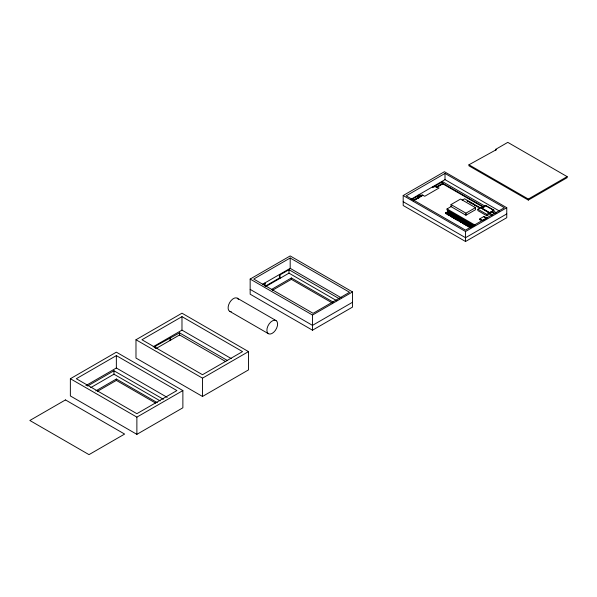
<?xml version="1.0" encoding="UTF-8"?>
<svg xmlns="http://www.w3.org/2000/svg" width="597" height="597" viewBox="0 0 597 597"><rect width="100%" height="100%" fill="white"/><g stroke="black" fill="none" stroke-linecap="round" stroke-linejoin="round"><path stroke-width="0.9" d="M135.982 339.753L181.981 313.194L248.501 351.603L248.501 369.901L202.502 396.46L135.982 358.058L135.982 339.753L202.502 378.155L248.501 351.603M70.364 378.722L116.355 352.163L182.876 390.572L182.876 407.788L136.877 434.347L70.364 395.945L70.364 378.722L136.877 417.124L182.876 390.572M181.981 316.641L141.952 339.753L202.502 374.715L242.531 351.603L181.981 316.641L181.981 330.119L231.233 358.558M116.355 355.611L76.326 378.722L136.877 413.684L176.906 390.572L116.355 355.611L116.355 368.006L167.22 397.378M250.158 279.053L290.187 255.941L352.528 291.933L352.528 307.089L312.5 330.201L250.158 294.202L250.158 279.053L312.5 315.044L352.528 291.933M290.187 258.001L253.74 279.053L313.097 313.321L349.551 292.276L290.187 258.001L290.187 268.337L341.185 297.776M403.191 195.517L444.422 171.72L506.763 207.711L506.763 217.696L465.541 241.501L403.191 205.502L403.191 195.517L465.541 231.509L506.763 207.711M445.011 173.436L406.176 195.861L465.541 230.129L504.375 207.711L445.011 173.436L445.011 179.637L499.562 211.129M85.931 385.572L116.355 368.006M153.16 346.76L181.981 330.119M495.831 149.265L507.793 142.362L567.15 176.63L567.15 177.667L528.315 200.085L468.951 165.817L468.951 164.787L496.428 149.608L495.831 149.265L495.831 150.302M155.108 348.051L155.108 346.327L179.593 332.88L227.405 360.484M262.456 284.351L290.187 268.337M87.513 386.043L113.967 370.767L163.377 399.289M154.205 347.536L155.698 346.67L155.698 348.394M262.859 284.806L265.105 283.508L265.105 286.09M265.292 286.157L279.418 278.001L279.418 274.553L280.015 274.896L288.993 269.717L339.2 298.701M410.93 199.316L445.011 179.637M412.005 199.391L418.736 195.503L418.736 198.256M484.861 206.084L442.631 181.704L433.653 186.891L433.056 186.548M156.347 348.364L179.593 334.947L225.815 361.625M413.191 200.353L422.795 194.809M436.355 186.98L442.75 183.286L483.891 207.04M413.766 200.435L422.586 195.346M437.019 187.01L442.631 183.772L483.891 207.592M413.191 200.905L422.78 195.368M436.355 187.533L442.75 183.839L442.75 183.286M90.722 387.632L113.967 374.207L160.19 400.893M265.889 286.5L288.993 273.157L336.805 300.761M95.781 390.908L116.355 379.028L157.354 402.699M271.598 289.403L291.381 277.978L333.178 302.112M97.363 391.371L116.355 380.408L155.75 403.147M272.389 290.321L291.381 279.359L332.38 303.03M451.033 204.562L460.578 199.047L475.488 207.659L475.488 209.726L465.944 215.233L451.033 206.629L451.033 204.562L465.944 213.166L475.488 207.659M474.205 225.673L447.019 209.98L447.019 208.943L451.81 206.174M462.197 200.182L464.593 198.794L480.585 208.032M445.705 212.89L448.683 211.166L449.28 211.51L449.28 212.196L446.302 213.92L445.705 212.89L446.302 213.92M445.705 213.577L449.28 211.51M447.198 213.748L450.175 212.025L450.772 212.368L450.772 213.062L447.795 214.778L447.198 213.748L447.795 214.778M447.198 214.435L450.772 212.368M448.683 214.607L451.668 212.89L452.265 213.233L452.265 213.92L449.28 215.644L448.683 214.607L449.28 215.644M448.683 215.301L452.265 213.233M450.175 215.472L453.16 213.748L453.757 214.092L453.757 214.778L450.772 216.502L450.175 215.472L450.772 216.502M450.175 216.159L453.757 214.092M451.668 216.33L454.653 214.607L455.25 214.957L455.25 215.644L452.265 217.368L451.668 216.33L452.265 217.368M451.668 217.017L455.25 214.957M453.16 217.196L456.145 215.472L456.742 215.815L456.742 216.502L453.757 218.226L453.16 217.196L453.757 218.226M453.16 217.883L456.742 215.815M454.653 218.054L457.638 216.33L458.235 216.674L458.235 217.368L455.25 219.084L454.653 218.054L455.25 219.084M454.653 218.741L458.235 216.674M456.145 218.912L459.13 217.196L459.72 217.539L459.72 218.226L456.742 219.95L456.145 218.912L456.742 219.95M456.145 219.606L459.72 217.539M457.638 219.778L460.615 218.054L461.212 218.398L461.212 219.084L458.235 220.808L457.638 219.778L458.235 220.808M457.638 220.465L461.212 218.398M477.869 209.219L480.846 207.495L489.794 212.659L489.794 214.039L486.816 215.763L477.869 210.592L477.869 209.219L486.816 214.383L486.816 215.763M459.13 220.636L462.108 218.912L462.705 219.256L462.705 219.95L459.72 221.674L459.13 220.636L459.72 221.674M481.294 208.069L485.764 205.487L493.891 210.174L489.421 213.039L481.294 208.069L492.577 214.957M481.294 208.346L485.764 205.764L493.891 210.457M459.13 221.323L462.705 219.256M460.615 221.494L463.6 219.778L464.197 220.121L464.197 220.808L461.212 222.532L460.615 221.494L461.212 222.532M460.615 222.188L464.197 220.121M462.108 222.36L465.093 220.636L465.69 220.98L465.69 221.674L462.705 223.39L462.108 222.36L462.705 223.39M462.108 223.047L465.69 220.98M463.6 223.218L466.585 221.494L467.182 221.845L467.182 222.532L464.197 224.256L463.6 223.218L464.197 224.256M463.6 223.912L467.182 221.845M465.093 224.084L468.078 222.36L468.675 222.703L468.675 223.39L465.69 225.114L465.093 224.084L465.69 225.114M465.093 224.77L468.675 222.703M466.585 224.942L469.57 223.218L470.16 223.562L470.16 224.256L467.182 225.972L466.585 224.942L467.182 225.972M466.585 225.629L470.16 223.562M486.816 214.383L493.891 210.174M479.876 218.8L484.055 216.39L487.033 218.114L482.861 220.524L479.876 218.8L479.876 219.487A0.843 0.485 -60 0 0 480.473 219.838M468.078 225.8L471.055 224.084L471.652 224.427L471.652 225.114L468.675 226.838L468.078 225.8L468.675 226.838M468.078 226.494L471.652 224.427M469.57 226.666L472.548 224.942L473.145 225.285L473.145 225.972L470.16 227.696L469.57 226.666L470.16 227.696M469.57 227.353L473.145 225.285M468.951 164.787L528.315 199.055L567.15 176.63M352.528 302.261L312.5 325.372L250.158 289.381M506.763 213.913L465.541 237.71L403.191 201.719M492.831 210.689L496.816 212.987M491.958 211.696L495.182 213.562M491.152 211.786L494.42 213.674M468.712 201.331L469.309 202.361M471.697 203.055L472.294 204.084M473.787 204.256L473.19 203.913L473.19 204.599M474.682 204.778L475.279 205.808L474.682 205.465M476.772 205.98L476.175 205.637L476.175 206.323M478.264 206.838L477.667 206.495L477.667 207.189M489.592 213.383L490.189 213.733M486.286 218.368L484.055 217.077L484.055 216.39M479.876 219.487L482.115 220.778M447.019 208.943L475.003 225.099M473.145 225.972L448.019 211.465L448.019 210.092M418.736 195.503L418.139 195.152L418.139 197.913M279.418 278.001L280.015 278.344L280.015 274.896M265.105 283.508L264.508 283.165L264.508 285.747M237.27 298.179L276.045 320.567A7.597 4.38 -60 0 1 273.642 332.328A7.597 4.38 -60 0 1 267.068 328.529A7.597 4.38 -60 0 1 276.045 320.567M229.681 311.328L268.456 333.716M155.108 346.327L155.698 346.67M419.213 196.876C416.43 193.928 423.661 195.152 424.766 196.264L439.086 187.995C437.377 187.54 433.75 185.473 432.683 187.667M528.315 199.055L528.315 200.085M491.682 215.278L491.085 214.248L491.085 214.935M479.749 208.39L479.152 207.36L479.152 208.047M472.548 224.942L472.548 225.629M471.055 224.084L471.055 224.77M470.802 203.226L470.205 202.189L470.205 202.883M469.57 223.218L469.57 223.912M468.078 222.36L468.078 223.047M467.824 201.502L467.227 200.473L467.227 201.159M466.585 221.494L466.585 222.188M465.944 213.166L465.944 215.233M465.541 231.509L465.541 241.501M465.093 220.636L465.093 221.323M463.6 219.778L463.6 220.465M462.108 218.912L462.108 219.606M460.615 218.054L460.615 218.741M459.13 217.196L459.13 217.883M457.638 216.33L457.638 217.017M456.145 215.472L456.145 216.159M454.653 214.607L454.653 215.301M453.16 213.748L453.16 214.435M451.668 212.89L451.668 213.577M450.175 212.025L450.175 212.719M448.683 211.166L448.683 211.853M442.631 181.704L442.631 184.458M312.5 315.044L312.5 330.201M291.381 277.978L291.381 279.359M288.993 269.717L288.993 273.157M202.502 378.155L202.502 396.46M179.593 332.88L179.593 335.29M170.615 338.059L170.615 340.641M170.018 337.715L170.018 340.297M136.877 417.124L136.877 434.347M116.355 379.028L116.355 380.408M113.967 370.767L113.967 374.782M231.248 311.679A7.597 4.38 -60 0 1 229.681 302.56A7.597 4.38 -60 0 1 238.36 299.358M65.469 399.923L29.85 420.482L89.005 454.638L124.624 434.071L65.469 399.923"/></g></svg>
